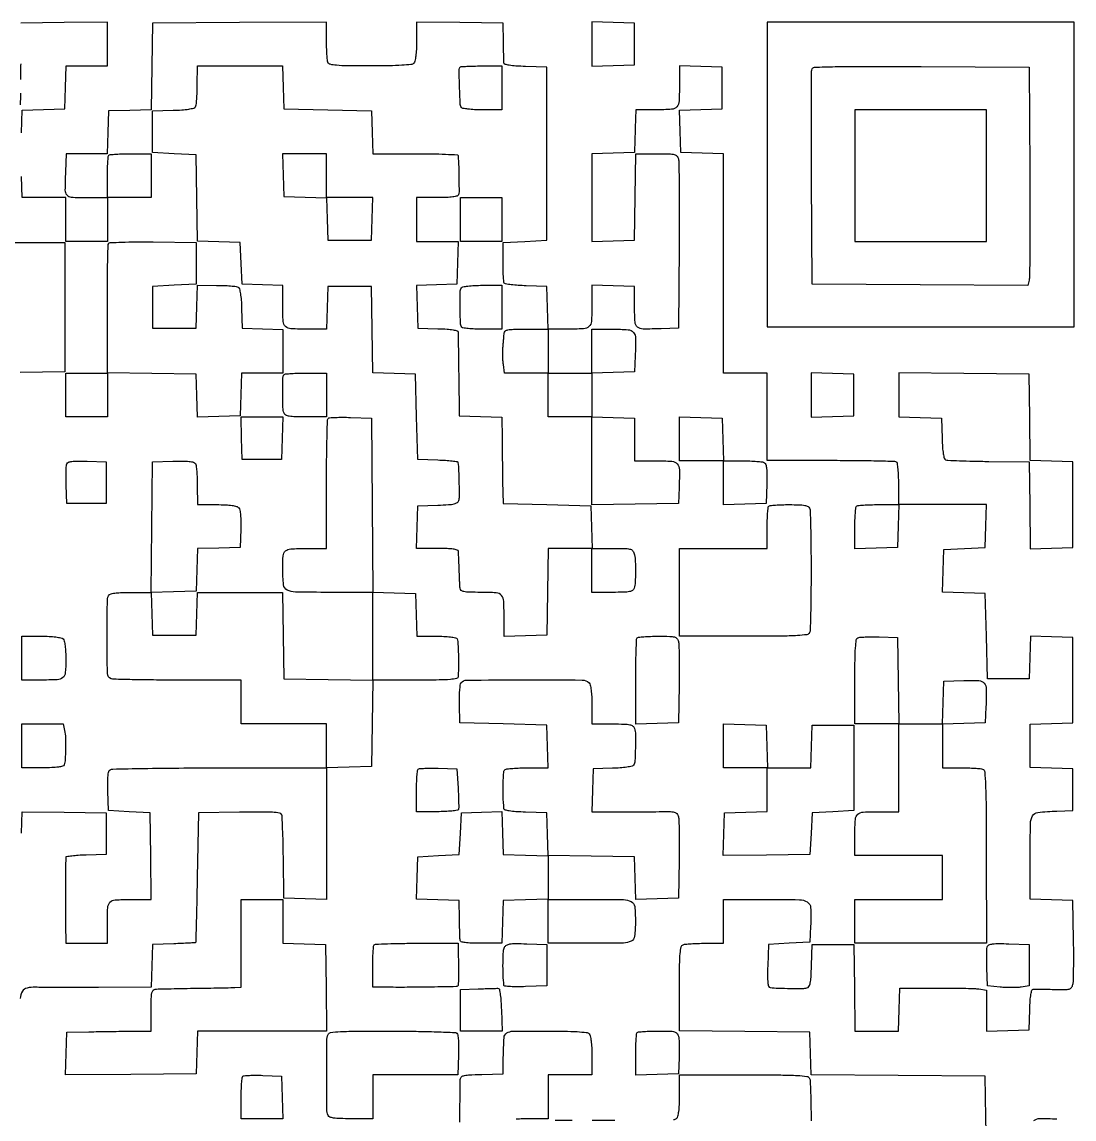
# Model space of a CAD drawing. Extents: x 156 to 936, y 100 to 969.
# Drawn here: x 480 to 936, y 493.9 to 969.1 of the extents above; entities that cross this region are included whole.
import ezdxf

# ---------------------------------------------------------------- set-up
doc = ezdxf.new("R2010")
doc.units = 0

msp = doc.modelspace()

# ---------------------------------------------------------------- linework, layer by layer
for points in [[(479.815626, 921.039334), (480.131251, 930.926685), (489.315626, 931.213343), (498.5, 931.5), (498.787526, 940.75), (499.075052, 950), (508.037526, 950), (517, 950), (517, 959.522065), (517, 969.044131), (498.25, 968.772065), (479.5, 968.5)], [(470, 873.5), (498.5, 873.5), (498.5, 845.5), (498.5, 817.5), (479.25, 817.228407)]]:
    msp.add_lwpolyline(points)
for points in [[(897.958517, 486.981462, -0.004527), (897.773792, 494.573796), (897.5, 512.5), (859.787367, 512.761989), (822.074734, 513.023977), (821.787367, 522.261989), (821.5, 531.5), (793.25, 531.765573), (765, 532.031147), (765, 550.408585, -0.002475), (765.051082, 560.729729, -0.01831), (765.279775, 565.642912, -0.03631), (765.711582, 568.393493, -0.248983), (766.581787, 569.393011, -0.06844), (767.599719, 569.631074, -0.007317), (770.0249, 569.821697, -0.008902), (772.933927, 569.955615, -0.00705), (776.081787, 570), (784, 570), (784, 579.5), (784, 589), (802.480948, 589, -0.004239), (816.936116, 588.877459, -0.13093), (820.362043, 587.902206, -0.25447), (821.827655, 585.427676, -0.019865), (821.800912, 577.479083), (821.5, 570.5), (812.5, 570), (803.5, 569.5), (803.212474, 560.25, 0.006509), (803.130228, 555.695318, 0.027773), (803.267466, 552.979743, 0.047634), (803.596664, 551.365894, 0.298762), (804.212474, 550.853763, 0.019173), (807.801996, 550.584929, 0.006291), (813.101742, 550.458598, 0.004011), (818.401101, 550.441484, 0.061413), (820.213211, 550.673722, 0.196338), (821.10855, 551.337394, 0.085316), (821.66097, 552.740999, 0.037315), (821.996082, 555.301516, 0.00609), (822.213211, 560.305711), (822.5, 569.5), (831.5, 569.5), (840.5, 569.5), (840.772065, 550.75), (841.044131, 532), (850.484539, 532), (859.924948, 532), (860.212474, 541.25), (860.5, 550.5), (876, 550.597684, -0.002956), (882.173177, 550.600093, -0.003697), (887.901562, 550.526106, -0.002991), (892.705239, 550.399783, -0.028486), (894.75, 550.216841), (898, 549.738315), (898, 540.831632), (898, 531.924948), (907.25, 532.212474), (916.5, 532.5), (916.788933, 541.25, -0.008513), (916.986328, 545.191842, -0.025198), (917.303742, 547.882036, -0.03201), (917.719422, 549.642834, -0.306528), (918.288933, 550.103467, -0.022213), (919.094852, 550.136373, -0.001481), (921.408945, 550.121163, -0.002134), (924.16835, 550.083078, -0.001595), (927.209602, 550.018417, 0.005646), (932.010131, 549.955262, 0.063929), (933.891915, 550.19329, 0.171243), (934.879098, 550.858136, 0.099633), (935.494778, 552.16495, 0.053713), (935.711545, 553.768641, 0.003003), (935.817507, 558.807829, 0.004598), (935.852496, 564.817956, 0.00335), (935.785177, 571.5), (935.5, 588.5), (926.25, 588.787526), (917, 589.075052), (917, 607.518474, -0.003699), (917.106703, 621.943062, -0.128957), (918.005816, 625.17554, -0.239858), (920.347228, 626.68354, -0.016263), (928.5, 627.245668), (935.5, 627.5), (935.5, 636.5), (935.5, 645.5), (926.25, 645.787526), (917, 646.075052), (917, 655.5), (917, 664.924948), (926.25, 665.212474), (935.5, 665.5), (935.5, 684), (935.5, 702.5), (926.288016, 702.787023), (917.076031, 703.074046), (916.788016, 693.787023), (916.5, 684.5), (907.5, 684.5), (898.5, 684.5), (898, 703), (897.5, 721.5), (888.212977, 721.788016), (878.925954, 722.076031), (879.212977, 731.288016), (879.5, 740.5), (888.5, 741), (897.5, 741.5), (897.787526, 750.75), (898.075052, 760), (879.037526, 760), (860, 760), (860, 768.940983, 0.009493), (859.934173, 772.407967, 0.014341), (859.733092, 775.420511, 0.00902), (859.452428, 777.885551, 0.225146), (859.091377, 778.443526, 0.13315), (858.320662, 778.672537, 0.000694), (850.344695, 778.853639, 0.003014), (841.233642, 778.992936, 0.001898), (830.591377, 779.051083), (803, 779.09708), (803, 798.04854), (803, 817), (793.5, 817), (784, 817), (784, 864.462474), (784, 911.924948), (774.75, 912.212474), (765.5, 912.5), (765.212977, 921.711984), (764.925954, 930.923969), (774.212977, 931.211984), (783.5, 931.5), (783.5, 940.5), (783.5, 949.5), (774.25, 949.787526), (765, 950.075052), (764.986345, 942.787526, -0.010851), (764.799343, 934.856564, -0.167367), (763.80872, 932.354131, -0.201413), (761.554728, 931.22419, -0.016798), (754.883369, 931), (746, 931), (745.893714, 927.25, 0.000231), (745.842906, 925.427701, 0.000098), (745.776434, 922.985937, 0.000097), (745.706513, 920.380176, 0.000127), (745.643714, 918), (745.5, 912.5), (736.25, 912.212474), (727, 911.924948), (727, 892.924948), (727, 873.924948), (736.25, 874.212474), (745.5, 874.5), (745.772065, 893.25), (746.044131, 912), (755.003013, 912, -0.004734), (760.5546, 911.947437, -0.053416), (762.735478, 911.671923, -0.154378), (763.853466, 911.00369, -0.122318), (764.509817, 909.75, -0.057176), (764.724477, 908.036746, -0.000823), (764.814868, 897.732813, -0.002259), (764.846086, 885.767907, -0.001487), (764.778869, 872), (764.5, 836.5), (757.011777, 836.201382, -0.010535), (749.216333, 836.054898, -0.173674), (746.805803, 836.924437, -0.207209), (745.710433, 839.069935, -0.015854), (745.5, 845.704696), (745.5, 854.5), (736.25, 854.787526), (727, 855.075052), (727, 846.144515, -0.014613), (726.801631, 839.358647, -0.194755), (725.751728, 837.146579, -0.176009), (723.410229, 836.171721, -0.011516), (715.955738, 836), (708.075052, 836), (707.787526, 845.25), (707.5, 854.5), (698.532999, 854.792098, -0.0088), (695.058076, 854.966555, -0.013312), (692.043486, 855.251934, -0.007994), (689.567133, 855.59332, -0.219582), (689.032999, 855.947316, -0.119279), (688.821027, 856.596142, -0.005128), (688.656568, 859.008175, -0.008515), (688.53873, 861.895408, -0.00594), (688.5, 865.155219), (688.5, 873.5), (698, 874), (707.5, 874.5), (707.5, 912), (707.5, 949.5), (698.25, 949.787526, -0.007845), (694.045361, 949.984291, -0.024212), (691.218421, 950.298998, -0.030745), (689.378287, 950.711946, -0.313887), (688.912575, 951.287526, -0.01055), (688.871231, 952.099376, -0.000663), (688.803074, 954.493836, -0.000977), (688.731219, 957.347367, -0.000726), (688.662575, 960.5), (688.5, 968.5), (669.75, 968.772065), (651, 969.044131), (651, 960.722065, -0.011041), (650.921837, 957.182675, -0.020303), (650.677903, 954.311666, -0.021068), (650.310837, 952.140642, -0.144947), (649.8, 951.2, -0.170757), (648.590883, 950.620179, -0.011367), (644.697868, 950.283912, -0.011967), (639.133877, 950.06403, -0.003891), (630.906989, 950, -0.002598), (620.994183, 950.051501, -0.01896), (616.248473, 950.280927, -0.037978), (613.592366, 950.715407, -0.246394), (612.606989, 951.581787, -0.068473), (612.368917, 952.60006, -0.007304), (612.178303, 955.028432, -0.008893), (612.044385, 957.941345, -0.007039), (612, 961.093813), (612, 969.02405), (574.25, 968.762025), (536.5, 968.5), (536.228072, 949.787236), (535.956143, 931.074471), (526.728072, 930.787236), (517.5, 930.5), (517.212474, 921.25), (516.924948, 912), (508.038621, 912), (499.152294, 912), (498.826147, 904.11011, 0.008295), (498.632417, 896.276301, 0.177396), (499.399442, 894.128484, 0.209951), (501.331068, 893.164799, 0.01222), (508.073324, 893), (517, 893), (517, 883.5), (517, 874), (508, 874), (499, 874), (499, 883.5), (499, 893), (489.537526, 893), (480.075052, 893), (479.787526, 902.075991, -0.00535)], [(479.428997, 951, -0.000926), (479.38882, 944.200507, -0.001386)], [(479.326271, 938.262414, -0.000562), (479.2528, 933.170975, -0.030656)], [(479.787172, 617.723267), (480.074344, 626.946534), (498.287172, 626.723267), (516.5, 626.5), (516.5, 617.5), (516.5, 608.5), (507.75, 608.211067, 0.007604), (504.393893, 608.04912, 0.012536), (501.565137, 607.798132, 0.006157), (499.244221, 607.504425, 0.367249), (498.982381, 607.211067, 0.004291), (498.896561, 601.910668, 0.001031), (498.8478, 593.117803, 0.001081), (498.836039, 584.22785, 0.003382), (498.881481, 578.25), (499, 570), (508, 570), (517, 570), (517, 577.918213, -0.011425), (517.171009, 585.401386, -0.175472), (518.144197, 587.748181, -0.195302), (520.354016, 588.800795, -0.014698), (527.129054, 589), (536.044131, 589), (535.772065, 607.75), (535.5, 626.5), (526.5, 627), (517.5, 627.5), (517.206902, 635.914347, -0.008519), (517.135766, 639.914541, -0.027159), (517.278749, 642.5815, -0.039341), (517.610638, 644.340297, -0.187221), (518.206902, 645.149034, -0.137264), (519.317324, 645.483433, -0.000528), (532.70609, 645.732898, -0.002652), (547.926786, 645.919666, -0.001659), (565.75, 645.984687), (612, 646), (612, 655.5), (612, 665), (593.5, 665), (575, 665), (575, 674.5), (575, 684), (547.581787, 684, -0.002017), (536.961834, 684.042835, -0.003095), (527.764323, 684.173967, -0.001057), (519.827862, 684.353037, -0.085642), (518.620249, 684.59223, -0.305112), (517.045419, 686.835377, -0.004957), (516.885147, 703, -0.004957), (517.045419, 719.164623, -0.305112), (518.620249, 721.40777, -0.068932), (519.618389, 721.640174, -0.007125), (522.031623, 721.826033, -0.008758), (524.927101, 721.956704, -0.006896), (528.066214, 722), (535.968853, 722), (536.234427, 750.25), (536.5, 778.5), (545.41543, 778.791346, -0.007874), (549.674656, 778.863419, -0.025891), (552.481964, 778.721257, -0.03736), (554.324421, 778.391596, -0.190691), (555.150117, 777.791346, -0.110447), (555.473134, 776.89348, -0.009524), (555.733216, 774.455895, -0.01219), (555.919039, 771.503986, -0.009158), (555.984687, 768.25), (556, 760), (564.377555, 760, -0.009406), (568.342652, 759.9254, -0.027148), (571.078343, 759.673265, -0.03848), (572.939147, 759.251072, -0.145524), (573.921326, 758.594796, -0.126804), (574.405224, 757.568167, -0.023545), (574.701133, 755.485252, -0.021342), (574.842502, 752.735348, -0.01153), (574.793771, 749.344796), (574.5, 741.5), (565.287036, 741.212964), (556.074071, 740.925929), (555.787036, 731.712964), (555.5, 722.5), (545.712959, 722.213341), (535.925919, 721.926682), (536.212959, 712.713341), (536.5, 703.5), (546, 703.5), (555.5, 703.5), (555.787526, 712.75), (556.075052, 722), (574.515461, 722), (592.955869, 722), (593.227935, 703.25), (593.5, 684.5), (612.75, 684.228407), (632, 683.956814), (632, 702.978407), (632, 722), (613.116631, 722, -0.003705), (598.480045, 722.108468, -0.113853), (594.961612, 722.975276, -0.254948), (593.381013, 725.269577, -0.025401), (593.013655, 732.168213, -0.018669), (593.213097, 737.876507, -0.197432), (594.231199, 739.920568, -0.168454), (596.474789, 740.829884, -0.012823), (603.106989, 741), (612, 741), (612, 768.833333, -0.002358), (612.05057, 779.554062, -0.003787), (612.206073, 788.696698, -0.000813), (612.415993, 796.705109, -0.191689), (612.701526, 797.368192, -0.181254), (613.294584, 797.637876, -0.006365), (615.854968, 797.779968, -0.011094), (618.933373, 797.843152, -0.007452), (622.451526, 797.784859), (631.5, 797.5), (631.761989, 759.787367), (632.023977, 722.074734), (641.261989, 721.787367), (650.5, 721.5), (650.787526, 712.25), (651.075052, 703), (659.478509, 703, -0.010806), (662.885597, 702.926357, -0.018692), (665.709336, 702.698262, -0.015656), (667.895307, 702.369466, -0.212259), (668.546246, 701.925172, -0.125855), (668.920909, 700.727496, -0.005492), (669.105528, 696.313706, -0.009272), (669.169115, 691.134601, -0.007202), (669.052632, 685.5, -0.341875), (668.367927, 684.676969, -0.034333), (665.671081, 684.271007, -0.017778), (660.777214, 684.049562, -0.002416), (650.522065, 684), (632.044131, 684), (631.772065, 665.25), (631.5, 646.5), (621.75, 646.213788), (612, 645.927576), (612, 617.426262), (612, 588.924948), (602.75, 589.212474), (593.5, 589.5), (593.286019, 606.934944, 0.002657), (593.166802, 613.713017, 0.003958), (592.984047, 619.641477, 0.001752), (592.770517, 624.693945, 0.080339), (592.558514, 625.70811, 0.272139), (591.681525, 626.407174, 0.020852), (588.554957, 626.720484, 0.015407), (583.46969, 626.859686, 0.002981), (574.272495, 626.773166), (556.5, 626.5), (555.960192, 598.5, -0.000689), (555.738098, 587.748894, -0.001136), (555.517208, 578.662586, -0.000076), (555.298852, 570.495233, -0.190536), (555.210192, 570.287526, -0.185943), (555.010014, 570.197384, -0.000655), (552.344556, 570.053005, -0.003351), (549.31128, 569.913066, -0.002082), (545.75, 569.787526), (536.5, 569.5), (536.212474, 560.25), (535.924948, 551), (513.212474, 550.870953, -0.000977), (504.173545, 550.837255, -0.001228), (495.800321, 550.842964, -0.000979), (488.774911, 550.878761, -0.00974), (485.831172, 550.956884, 0.067927), (482.175944, 550.628375, 0.203717), (480.188051, 549.187442, 0.118639), (479.226539, 546.138373, 0.017327)], [(669.803787, 492.5, -0.000293), (669.836741, 498.790057, -0.000401), (669.874253, 504.449914, -0.000257), (669.912053, 509.207607, -0.004763), (669.93912, 510.712474, -0.144631), (670.342278, 511.950651, -0.178467), (671.32693, 512.646982, -0.053597), (673.4795, 512.983823, -0.004265), (679.25, 513.212474), (688.5, 513.5), (688.6194, 520.5, -0.010327), (688.943883, 529.100956, -0.241653), (690.145703, 531.140071, -0.139069), (692.785377, 531.921001, -0.002818), (706.8, 532, -0.003861), (715.080768, 531.936048, -0.011908), (720.675375, 531.716292, -0.011288), (724.588868, 531.380286, -0.17093), (725.8, 530.8, -0.144849), (726.310542, 529.860329, -0.021091), (726.677711, 527.693122, -0.020332), (726.92177, 524.828493, -0.011084), (727, 521.3), (727, 513), (717.5, 513), (708, 513), (708, 503.5), (708, 494), (700.25, 493.986345, 0.006808), (697.123086, 493.938254, 0.007792), (694.136459, 493.805026, 0.007126)], [(762.410505, 493.666604, 0.162268), (763.705075, 494.170198, 0.159492), (764.295412, 495.108143, 0.02902), (764.683269, 497.153422, 0.023236), (764.926243, 500.076824, 0.009115), (765, 504.122445), (765, 513), (792.893011, 513, -0.001482), (808.897163, 512.952559, -0.01238), (816.135087, 512.730382, -0.020733), (820.2442, 512.33094, -0.273), (821.393011, 511.418213, -0.080983), (821.635568, 510.250423, -0.002541), (821.821697, 505.367318, -0.004891), (821.955938, 499.590857, -0.003363), (822, 493.040657, -0.003301)], [(711.071251, 493.343873, -0.000932), (718.463366, 493.402321, -0.002393)], [(727.073309, 493.41314, -0.001587), (736.955075, 493.346906, 0.002746)], [(928.520917, 493.800912, 0.011811), (920.98911, 493.947558, 0.162596), (918.437447, 493.083447, 0.211695)]]:
    msp.add_lwpolyline(points, format="xyb")
for points in [[(727, 959.5), (727, 949.924948), (736.25, 950.212474), (745.5, 950.5), (745.5, 959.5), (745.5, 968.5), (736.25, 968.787526), (727, 969.075052)], [(803, 903), (803, 837), (869.5, 837), (936, 837), (936, 903), (936, 969), (869.5, 969), (803, 969)], [(841, 902.5), (841, 874), (869.5, 874), (898, 874), (898, 902.5), (898, 931), (869.5, 931), (841, 931)], [(593.212474, 902.75), (593.5, 893.5), (602.712964, 893.212964), (611.925929, 892.925929), (612.212964, 883.712964), (612.5, 874.5), (622, 874.5), (631.5, 874.5), (631.787526, 883.75), (632.075052, 893), (622.037526, 893), (612, 893), (612, 902.5), (612, 912), (602.462474, 912), (592.924948, 912)], [(688, 883.5), (688, 874), (679, 874), (670, 874), (670, 883.5), (670, 893), (679, 893), (688, 893)], [(822, 807.5), (822, 797.924948), (831.25, 798.212474), (840.5, 798.5), (840.5, 807.5), (840.5, 816.5), (831.25, 816.787526), (822, 817.075052)], [(592.787526, 788.75), (592.5, 779.5), (584, 779.5), (575.5, 779.5), (575.212474, 788.75), (574.924948, 798), (584, 798), (593.075052, 798)], [(802.787526, 655.25), (803.075052, 646), (812.5, 646), (821.924948, 646), (822.212474, 655.25), (822.5, 664.5), (831.5, 664.5), (840.5, 664.5), (840.5, 646), (840.5, 627.5), (831.5, 627), (822.5, 626.5), (822, 617.5), (821.5, 608.5), (802.71218, 608.227796), (783.924361, 607.955591), (784.21218, 617.227796), (784.5, 626.5), (793.75, 626.787526), (803, 627.075052), (803, 636.537526), (803, 646), (793.5, 646), (784, 646), (784, 655.537526), (784, 665.075052), (793.25, 664.787526), (802.5, 664.5)]]:
    msp.add_lwpolyline(points, close=True)
for points in [[(593.212474, 940.75), (593.5, 931.5), (612.5, 931), (631.5, 930.5), (631.787526, 921.25), (632.075052, 912), (650.537526, 912, -0.003807), (657.619984, 911.946078, -0.006319), (663.590069, 911.779688, -0.001602), (668.736807, 911.554607, -0.382995), (669.045688, 911.25, -0.00721), (669.280959, 906.185604, -0.005653), (669.394771, 900.687496, -0.0027), (669.415353, 895.530594, -0.080739), (669.205354, 894.25, -0.249901), (668.587254, 893.665626, -0.033551), (666.773163, 893.296928, -0.025233), (664.00759, 893.066917, -0.008131), (659.893011, 893), (651, 893), (651, 883.5), (651, 874), (660.037526, 874), (669.075052, 874), (668.787526, 864.75), (668.5, 855.5), (659.712997, 855.210527), (650.925993, 854.921055), (651.212997, 845.710527), (651.5, 836.5), (660.25, 836.211067, -0.008343), (664.21647, 836.01379, -0.025701), (666.883397, 835.698241, -0.033969), (668.600805, 835.283285, -0.320049), (669.032491, 834.711067, -0.003312), (669.050753, 833.807048, -0.000053), (669.119331, 828.715126, -0.00014), (669.196783, 822.794136, -0.000093), (669.282491, 816), (669.5, 798.5), (678.75, 798.212474), (688, 797.924948), (688.079024, 788.712474, 0.00076), (688.121572, 784.498942, 0.000435), (688.185059, 779.415539, 0.000435), (688.257785, 774.304836, 0.000724), (688.329024, 770), (688.5, 760.5), (707.5, 760), (726.5, 759.5), (726.787526, 750.25), (727.075052, 741), (735.958071, 741, -0.004148), (741.841231, 740.951195, -0.06651), (743.804129, 740.655707, -0.191736), (744.804985, 739.877153, -0.079127), (745.441504, 738.25, -0.042437), (745.82664, 735.307218, -0.013129), (745.911833, 730.836798, -0.012661), (745.767768, 726.408691, -0.051425), (745.337067, 723.75, -0.18505), (744.672946, 722.83784, -0.098198), (743.355903, 722.312183, -0.040159), (740.917364, 722.058391, -0.005857), (735.932612, 722), (727, 722), (727, 731.5), (727, 741), (717.522065, 741), (708.044131, 741), (707.772065, 722.25), (707.5, 703.5), (698.25, 703.212474), (689, 702.924948), (688.986345, 710.212474, 0.010851), (688.799343, 718.143436, 0.167367), (687.80872, 720.645869, 0.201413), (685.554728, 721.77581, 0.016798), (678.883369, 722, -0.005398), (673.839988, 722.054452, -0.042516), (671.514785, 722.3032, -0.118994), (670.351108, 722.834675, -0.209343), (669.859623, 723.75, -0.007946), (669.792777, 724.790568, -0.001174), (669.696078, 726.895312, -0.001324), (669.594232, 729.383081, -0.001138), (669.5, 732, 0.001389), (669.40578, 734.580581, 0.001774), (669.303922, 736.957813, 0.001373), (669.205986, 738.95019, 0.014994), (669.140377, 739.75, 0.300541), (668.644437, 740.343918, 0.038967), (666.946814, 740.711539, 0.026419), (664.225419, 740.936667, 0.007428), (659.962474, 741), (650.924948, 741), (651.212474, 750.25), (651.5, 759.5), (660.194713, 759.788127, 0.006721), (664.877127, 760.006335, 0.038701), (667.333025, 760.34585, 0.085514), (668.699767, 760.900244, 0.188171), (669.364759, 761.788127, 0.068577), (669.594566, 763.494035, 0.003428), (669.538664, 769.147071, 0.005828), (669.380812, 774.703965, 0.021378), (669.089748, 778.211067, 0.339328), (668.799642, 778.504425, 0.006014), (666.456051, 778.798132, 0.012335), (663.61105, 779.049077, 0.007575), (660.25, 779.211067), (651.5, 779.5), (651, 798), (650.5, 816.5), (641.271928, 816.787236), (632.043857, 817.074471), (631.771928, 835.787236), (631.5, 854.5), (622, 854.5), (612.5, 854.5), (612.212474, 845.25), (611.924948, 836), (604.044262, 836, -0.011464), (596.594527, 836.17083, -0.175092), (594.251486, 837.140867, -0.19548), (593.199869, 839.34305, -0.014857), (593, 846.068056), (593, 854.922134), (584.25, 855.211067), (575.5, 855.5), (575, 864.5), (574.5, 873.5), (565.271928, 873.787236), (556.043857, 874.074471), (555.771928, 892.787236), (555.5, 911.5), (546, 912), (536.5, 912.5), (536.5, 921.5), (536.5, 930.5), (545.467001, 930.792098, 0.009786), (549.292364, 930.991711, 0.020298), (552.262875, 931.326695, 0.020215), (554.447011, 931.75425, 0.195149), (555.201688, 932.292098, 0.112618), (555.504907, 933.144238, 0.008743), (555.748365, 935.568616, 0.011595), (555.922842, 938.501991, 0.008591), (555.984687, 941.75), (556, 950), (574.462474, 950), (592.924948, 950)], [(688, 940.5), (688, 931), (679.559017, 931, -0.010698), (676.122589, 931.073537, -0.018806), (673.290225, 931.301749, -0.015949), (671.10663, 931.63155, -0.211946), (670.45064, 932.079866, -0.127321), (669.930206, 933.760525, -0.003972), (669.646434, 941.019218, -0.002835), (669.457008, 948.457773, -0.20406), (669.905901, 949.572568, -0.184129), (670.290171, 949.744734, -0.002729), (672.802567, 949.874442, -0.007009), (675.750139, 949.969104, -0.004522), (679.166667, 950), (688, 950)], [(916.777529, 904.5, -0.001169), (916.844214, 887.089041, -0.00181), (916.812248, 872.054912, -0.000538), (916.723164, 858.995066, -0.057675), (916.505999, 857.240125), (915.956939, 854.980251), (869.22847, 855.240125), (822.5, 855.5), (822.239372, 901.5, -0.000997), (822.174287, 919.225103, -0.001596), (822.197198, 934.357597, -0.000282), (822.267665, 947.72814, -0.090314), (822.461789, 948.759906, -0.301449), (823.45055, 949.464468, -0.003096), (832.402033, 949.70934, -0.005599), (845.68089, 949.841585, -0.001079), (869.722417, 949.759906), (916.5, 949.5)], [(536, 902.5), (536, 893), (526.5, 893), (517, 893), (517, 901.833333, -0.007039), (517.048334, 905.266524, -0.010477), (517.195833, 908.267708, -0.005871), (517.400808, 910.76784, -0.174709), (517.666667, 911.333333, -0.174709), (518.23216, 911.599192, -0.005871), (520.732292, 911.804167, -0.010477), (523.733476, 911.951666, -0.007039), (527.166667, 912), (536, 912)], [(555.5, 864.5), (555.5, 855.5), (546, 855), (536.5, 854.5), (536.5, 845.5), (536.5, 836.5), (546, 836.5), (555.5, 836.5), (555.787526, 845.75), (556.075052, 855), (564.287526, 854.984687, -0.008617), (567.521021, 854.922925, -0.011623), (570.441858, 854.748704, -0.008778), (572.855751, 854.505585, -0.112531), (573.706033, 854.202843, -0.192561), (574.236162, 853.466763, -0.02067), (574.666992, 851.36687, -0.020911), (575.005667, 848.539342, -0.010674), (575.206033, 844.968156), (575.5, 836.5), (584.25, 836.211067), (593, 835.922134), (593, 826.461067), (593, 817), (584.037526, 817), (575.075052, 817), (574.787526, 807.75), (574.5, 798.5), (565.288016, 798.212977), (556.076031, 797.925954), (555.788016, 807.212977), (555.5, 816.5), (536.25, 816.771593), (517, 817.043186), (517, 807.521593), (517, 798), (508, 798), (499, 798), (499, 807.5), (499, 817), (508, 817), (517, 817), (517.090169, 825.75, 0.002032), (517.118879, 830.349746, 0.000585), (517.126053, 837.46343, 0.000589), (517.115314, 845.484194, 0.000627), (517.085706, 853.338271, -0.002884), (517.091138, 860.626082, -0.004469), (517.188352, 866.917023, -0.001492), (517.336855, 872.340918, -0.131556), (517.568027, 873.110069, -0.247504), (518.227245, 873.498059, -0.003089), (523.267732, 873.70247, -0.007891), (529.361732, 873.815666, -0.004336), (536.822489, 873.771799), (555.5, 873.5)], [(688, 845.5), (688, 836), (679.559017, 836, -0.00958), (676.285574, 836.062726, -0.01446), (673.440396, 836.254318, -0.009158), (671.113686, 836.521827, -0.224784), (670.582964, 836.865762, -0.131567), (670.045912, 838.65277, -0.005438), (669.914836, 845.395362, -0.005317), (669.928839, 852.15131, -0.136047), (670.437132, 853.898278, -0.20975), (671.109918, 854.362235, -0.017506), (673.25081, 854.697203, -0.019529), (676.071586, 854.926594, -0.010523), (679.559017, 855), (688, 855)], [(708, 826.5), (708, 817), (717.5, 817), (727, 817), (727, 826.5), (727, 836), (735.980948, 836, -0.01682), (742.732324, 835.772817, -0.202101), (745.009281, 834.627338, -0.176722), (745.941866, 832.11956, -0.012322), (745.800912, 824.479083), (745.5, 817.5), (736.25, 817.212474), (727, 816.924948), (727, 807.5), (727, 798.075052), (736.25, 797.787526), (745.5, 797.5), (745.5, 788.24855), (745.5, 778.997101), (754.730948, 778.99855, -0.015905), (761.683644, 778.778425, -0.199844), (763.9922, 777.640551, -0.179811), (764.940262, 775.141078, -0.012453), (764.800912, 767.479083), (764.5, 760.5), (745.75, 760.227935), (727, 759.955869), (727, 778.977935), (727, 798), (717.5, 798), (708, 798), (708, 807.5), (708, 817), (698.587898, 817), (689.175796, 817), (688.635638, 820.75, -0.019809), (688.456592, 822.474646, -0.01122), (688.369664, 824.573437, -0.011188), (688.376925, 826.696175, -0.018051), (688.488716, 828.5, 0.002477), (688.643587, 830.159765, 0.002398), (688.783777, 831.839063, 0.002368), (688.893061, 833.318045, 0.008827), (688.940976, 834.25, -0.223537), (689.412884, 835.170886, -0.119648), (690.605537, 835.702394, -0.040493), (693.047239, 835.947693, -0.004796), (698.5, 836), (708, 836)], [(612, 807.5), (612, 798), (603.106989, 798, -0.00673), (598.428287, 798.062976, -0.034532), (595.845898, 798.311531, -0.06988), (594.346128, 798.782907, -0.192406), (593.606989, 799.581787, -0.084511), (593.096621, 802.128446, -0.008182), (593.015701, 808.449139, -0.004931), (593.103892, 815.018197, -0.192867), (593.666667, 816.333333, -0.174709), (594.23216, 816.599192, -0.005871), (596.732292, 816.804167, -0.010477), (599.733476, 816.951666, -0.007039), (603.166667, 817), (612, 817)], [(860, 807.553099), (860, 798.075052), (869.25, 797.787526), (878.5, 797.5), (878.789612, 788.703415, 0.009092), (878.989793, 784.788974, 0.023653), (879.317872, 781.987394, 0.027582), (879.746466, 780.061932, 0.236839), (880.323085, 779.429515, 0.080844), (881.273815, 779.231768, 0.001539), (886.332354, 779.025995, 0.003696), (892.249913, 778.847322, 0.002462), (899.033473, 778.7261), (916.5, 778.5), (916.772202, 759.712768), (917.044404, 740.925536), (926.272202, 741.212768), (935.5, 741.5), (935.5, 760), (935.5, 778.5), (926.271928, 778.787236), (917.043857, 779.074471), (916.771928, 797.787236), (916.5, 816.5), (888.25, 816.765573), (860, 817.031147)], [(783.787526, 788.25), (784.075052, 779), (792.287526, 778.984687, -0.009211), (795.527258, 778.918956, -0.012245), (798.467433, 778.732898, -0.009596), (800.895183, 778.472431, -0.110258), (801.793098, 778.149034, -0.187221), (802.389362, 777.340297, -0.039341), (802.721251, 775.5815, -0.027159), (802.864234, 772.914541, -0.008519), (802.793098, 768.914347), (802.5, 760.5), (793.25, 760.212474), (784, 759.924948), (784, 769.462474), (784, 779), (774.5, 779), (765, 779), (765, 788.537526), (765, 798.075052), (774.25, 797.787526), (783.5, 797.5)], [(516.5, 769.5), (516.5, 760.5), (508, 760.5), (499.5, 760.5), (499.205027, 768.411609, -0.006764), (499.130696, 771.54232, -0.008854), (499.152156, 774.404291, -0.006835), (499.244869, 776.787944, -0.078627), (499.439259, 777.702307, -0.217488), (500.110843, 778.361493, -0.056222), (501.623075, 778.724279, -0.031878), (504.110077, 778.872157, -0.007703), (508.234232, 778.790697), (516.5, 778.5)], [(821.393011, 758.418213, -0.084899), (821.637697, 757.192355, -0.001269), (821.821697, 749.8585, -0.003401), (821.95607, 741.324475, -0.002236), (822, 731.5, -0.002236), (821.95607, 721.675525, -0.003401), (821.821697, 713.1415, -0.001269), (821.637697, 705.807645, -0.084899), (821.393011, 704.581787, -0.273), (820.2442, 703.66906, -0.020733), (816.135087, 703.269618, -0.01238), (808.897163, 703.047441, -0.001482), (792.893011, 703), (765, 703), (765, 722), (765, 741), (784, 741), (803, 741), (803, 749.833333, -0.007039), (803.048334, 753.266524, -0.010477), (803.195833, 756.267708, -0.005871), (803.400808, 758.76784, -0.174709), (803.666667, 759.333333, -0.17274), (804.225589, 759.598717, -0.006592), (806.553989, 759.804167, -0.011152), (809.359193, 759.951638, -0.007555), (812.559678, 760, -0.007572), (816.844582, 759.935105, -0.036743), (819.261382, 759.683483, -0.072956), (820.678861, 759.209264, -0.186076)], [(859.787526, 750.75), (859.5, 741.5), (850.25, 741.212474), (841, 740.924948), (841, 749.795808, -0.007009), (841.048332, 753.243385, -0.010438), (841.195833, 756.256685, -0.00583), (841.400781, 758.767459, -0.174822), (841.666667, 759.333333, -0.174822), (842.232541, 759.599219, -0.00583), (844.743315, 759.804167, -0.010438), (847.756615, 759.951668, -0.007009), (851.204192, 760), (860.075052, 760)], [(497.8, 701.8, -0.142062), (498.301898, 700.888147, -0.021703), (498.672007, 698.825282, -0.021121), (498.91981, 696.136184, -0.012415), (499, 692.906989, -0.019554), (498.772902, 687.102218, -0.206765), (497.690254, 685.052708, -0.159949), (495.310519, 684.157481, -0.01065), (487.918213, 684), (480, 684), (480, 693.5), (480, 703), (488.3, 703, -0.011084), (491.828493, 702.92177, -0.020332), (494.693122, 702.677711, -0.021091), (496.860329, 702.310542, -0.144849)], [(764.516463, 700.75, -0.053901), (764.724981, 699.202744, -0.002978), (764.824256, 694.314063, -0.004581), (764.854498, 688.484344, -0.003332), (764.785515, 682), (764.5, 665.5), (755.25, 665.212474), (746, 664.924948), (746, 683.295808, -0.003394), (746.048121, 690.38585, -0.005358), (746.195833, 696.46606, -0.001615), (746.396733, 701.718052, -0.188158), (746.666667, 702.333333, -0.173043), (747.226591, 702.598788, -0.00648), (749.57982, 702.804167, -0.011049), (752.413417, 702.951642, -0.007476), (755.647615, 703, -0.005365), (760.749885, 702.945247, -0.056809), (762.808872, 702.66567, -0.156008), (763.878622, 701.998004, -0.115926)], [(859.772065, 683.75), (860.044131, 665), (869.484539, 665), (878.924948, 665), (879.212474, 674.25), (879.5, 683.5), (888.221282, 683.788514, -0.017872), (894.784833, 683.770984, -0.210428), (897.027485, 682.678754, -0.176334), (897.949111, 680.182645, -0.011928), (897.800912, 672.479083), (897.5, 665.5), (888.25, 665.212474), (879, 664.924948), (879, 655.462474), (879, 646), (886.918213, 646, -0.006794), (890.061813, 645.957285, -0.008661), (892.95779, 645.82834, -0.006997), (895.371081, 645.645032, -0.069261), (896.359285, 645.415624, -0.28722), (897.258788, 644.22004, -0.011024), (897.627304, 638.431548, -0.008899), (897.859345, 628.656654, -0.001109), (897.938359, 607.415624), (897.994574, 570), (869.497287, 570), (841, 570), (841, 579.5), (841, 589), (860, 589), (879, 589), (879, 598.5), (879, 608), (860, 608), (841, 608), (841, 616.893011, -0.014768), (841.199638, 623.650479, -0.195511), (842.252746, 625.85745, -0.175208), (844.599988, 626.829247, -0.01141), (852.081787, 627), (860, 627), (860, 646), (860, 665), (850.5, 665), (841, 665), (841, 683.416667, -0.003233), (841.058347, 692.439956, -0.013243), (841.274075, 697.910083, -0.013518), (841.60953, 701.509221, -0.269826), (842.25, 702.356866, -0.08407), (843.100026, 702.554893, -0.00628), (845.482813, 702.670739, -0.008556), (848.344709, 702.724863, -0.006392), (851.5, 702.690199), (859.5, 702.5)], [(725.8, 682.8, -0.144849), (726.310542, 681.860329, -0.021091), (726.677711, 679.693122, -0.020332), (726.92177, 676.828493, -0.011084), (727, 673.3), (727, 665), (735.932612, 665, -0.005604), (741.080192, 664.942304, -0.043654), (743.463741, 664.679851, -0.111126), (744.748036, 664.108994, -0.157242), (745.469081, 663.097416, -0.073153), (745.904951, 660.418402, -0.009971), (745.878186, 654.72854, -0.007564), (745.648077, 648.946111, -0.125318), (745.075264, 647.121779, -0.209417), (744.465269, 646.700549, -0.011677), (742.136483, 646.305273, -0.016389), (739.259168, 645.981645, -0.011133), (735.968156, 645.793967), (727.5, 645.5), (727.212474, 636.25), (726.924948, 627), (736.212474, 626.906082, 0.002271), (740.435153, 626.88256, 0.001341), (745.477469, 626.890894, 0.001341), (750.512492, 626.926224, 0.0023), (754.710824, 626.986262, -0.004235), (760.560094, 627.047272, -0.054762), (762.725971, 626.813641, -0.165652), (763.829563, 626.144304, -0.114365), (764.49634, 624.83018, -0.053531), (764.712388, 623.237697, -0.003132), (764.818345, 618.337615, -0.004713), (764.853015, 612.490075, -0.003451), (764.785515, 606), (764.5, 589.5), (755.288016, 589.212977), (746.076031, 588.925954), (745.788016, 598.212977), (745.5, 607.5), (726.75, 607.772065), (708, 608.044131), (708, 598.522065), (708, 589), (726.432612, 589, -0.003525), (740.656565, 588.899722, -0.11054), (744.049947, 588.08983, -0.258933), (745.561092, 585.92582, -0.026897), (745.876674, 579.5, -0.025911), (745.511156, 573.039633, -0.257473), (744.005753, 570.896367, -0.110633), (740.656447, 570.097649, -0.003433), (726.432612, 570), (708, 570), (708, 579.536212), (708, 589.072424), (698.25, 588.786212), (688.5, 588.5), (688.212474, 579.25), (687.924948, 570), (678.962474, 570, -0.007472), (674.732938, 570.063211, -0.026725), (672.038817, 570.288222, -0.039868), (670.365052, 570.656288, -0.303518), (669.879729, 571.25, -0.015436), (669.825481, 572.082738, -0.001022), (669.748319, 574.482813, -0.001477), (669.670629, 577.344677, -0.001104), (669.60127, 580.5), (669.443083, 588.5), (660.184519, 588.788016), (650.925954, 589.076031), (651.212977, 598.288016), (651.5, 607.5), (660.5, 608), (669.5, 608.5), (670, 617.5), (670.5, 626.5), (679.211966, 626.788378), (687.923933, 627.076756), (688.211966, 617.788378), (688.5, 608.5), (698.288011, 608.21333), (708.076022, 607.926659), (707.788011, 617.21333), (707.5, 626.5), (698.25, 626.787526, -0.007896), (694.05379, 626.98433, -0.02406), (691.218882, 627.299638, -0.030173), (689.364154, 627.712844, -0.309184), (688.888357, 628.287526, -0.015565), (688.55813, 633.721835, -0.015009), (688.560607, 639.232665, -0.008089), (688.790869, 644.165831, -0.233379), (689.404802, 645.234687, -0.121908), (690.206968, 645.525918, -0.007473), (692.759621, 645.758058, -0.010761), (695.841561, 645.925335, -0.00774), (699.287526, 645.984687), (708.075052, 646), (707.787526, 655.25), (707.5, 664.5), (688.615548, 665), (669.731096, 665.5), (669.581508, 673.5, -0.010753), (669.590372, 676.655204, -0.014333), (669.742142, 679.517187, -0.011548), (669.989534, 681.870504, -0.125552), (670.338405, 682.75, -0.238492), (672.75876, 683.995113, -0.001497), (697.888981, 684.093032, -0.001702), (722.853765, 684.030575, -0.197378)], [(498.475144, 662.113171, -0.045914), (498.848696, 659.126816, -0.012256), (498.887861, 654.330259, -0.010814), (498.707391, 649.579824, -0.070925), (498.232172, 647.25, -0.245417), (497.601646, 646.666538, -0.033081), (495.774439, 646.297682, -0.025086), (493.000774, 646.067235, -0.008183), (488.893011, 646), (480, 646), (480, 655.5), (480, 665), (488.920545, 665), (497.841089, 665)], [(669, 637.230501, -0.004393), (669.167309, 633.991143, -0.0062), (669.255208, 631.102145, -0.003761), (669.280667, 628.67644, -0.082858), (669.166667, 627.980501, -0.28094), (668.697588, 627.58913, -0.010492), (666.322359, 627.286836, -0.016204), (663.372148, 627.070493, -0.010199), (659.916667, 627), (651, 627), (651, 635.833333, -0.007429), (651.05105, 639.269125, -0.010988), (651.206746, 642.278621, -0.006414), (651.423524, 644.778731, -0.173222), (651.703816, 645.370483, -0.17855), (652.286747, 645.639255, -0.007766), (654.564452, 645.783202, -0.012381), (657.319749, 645.846095, -0.008434), (660.453816, 645.787149), (668.5, 645.5)], [(593, 579.537526), (593, 570.075052), (602.25, 569.787526), (611.5, 569.5), (611.772065, 550.75), (612.044131, 532), (584.059591, 532), (556.075052, 532), (555.787526, 522.75), (555.5, 513.5), (527.212267, 513.234363), (498.924535, 512.968725), (499.212267, 522.234363), (499.5, 531.5), (509, 531.670976, -0.000662), (513.27269, 531.742218, -0.000413), (518.279688, 531.814941, -0.000414), (523.215499, 531.878466, -0.000753), (527.25, 531.920976), (536, 532), (536, 541, -0.005304), (536.054265, 546.115096, -0.041988), (536.302644, 548.468653, -0.117694), (536.833665, 549.647039, -0.210617), (537.75, 550.145186, -0.014677), (538.974732, 550.210677, -0.000599), (543.392187, 550.31173, -0.001046), (548.626189, 550.414232, -0.000741), (554.5, 550.508264, 0.000595), (560.445474, 550.601712, 0.00077), (565.901562, 550.702371, 0.00058), (570.474983, 550.7991, 0.00686), (572.25, 550.863078), (575, 551), (575, 570), (575, 589), (584, 589), (593, 589)], [(669.113289, 564.25, -0.002608), (669.196083, 558.534484, -0.008546), (669.166538, 554.756909, -0.006271), (669.065952, 552.072635, -0.18595), (668.794633, 551.4613, -0.194322), (668.217355, 551.216184, -0.000349), (657.529072, 551.034687, -0.002856), (646.947651, 550.922832, -0.003708), (637.25, 550.947635), (632, 551), (632, 559.833333, -0.007039), (632.048334, 563.266524, -0.010477), (632.195833, 566.267708, -0.005871), (632.400808, 568.76784, -0.174709), (632.666667, 569.333333, -0.187801), (633.280493, 569.603134, -0.001706), (638.376042, 569.804167, -0.00551), (644.28273, 569.951873, -0.003496), (651.166667, 570), (669, 570)], [(707.5, 560.5), (707.5, 551.5), (698.25, 551.212474, -0.008003), (694.696801, 551.158932, -0.013131), (691.689559, 551.240745, -0.006742), (689.224419, 551.406015, -0.356976), (688.905947, 551.712474, -0.020424), (688.552792, 556.229583, -0.012833), (688.491795, 561.526461, -0.008661), (688.64786, 566.483808, -0.111105), (689.140121, 568.261818, -0.13801), (690.04689, 569.205064, -0.093825), (691.457128, 569.709832, -0.041301), (693.890762, 569.890408, -0.006159), (698.805586, 569.788122), (707.5, 569.5)], [(916.5, 560.5), (916.5, 551.5), (913, 551, -0.025271), (911.275512, 550.842002, -0.010209), (908.9125, 550.79375, -0.010071), (906.362159, 550.845125, -0.012595), (904, 551), (898.5, 551.5), (898.205027, 559.411609, -0.006757), (898.130652, 562.542211, -0.008847), (898.151984, 565.403842, -0.006825), (898.2445, 567.787219, -0.078651), (898.438673, 568.700781, -0.222283), (899.127059, 569.364206, -0.05328), (900.715903, 569.724548, -0.030281), (903.338027, 569.871594, -0.007113), (907.733647, 569.789171), (916.5, 569.5)], [(687.787526, 541.16911), (688.075052, 532), (679.037526, 532), (670, 532), (670, 540.957936), (670, 549.915871), (677.75, 550.246098, -0.001931), (680.791634, 550.363936, -0.002683), (683.517188, 550.444349, -0.001652), (685.810488, 550.492113, -0.034017), (686.5, 550.457272, -0.328678), (686.914903, 550.067947, -0.011085), (687.293788, 547.718848, -0.016762), (687.604968, 544.743895, -0.009838)], [(668.462847, 531.034659, -0.187511), (668.882466, 530.283675, -0.015855), (669.123761, 528.0397, -0.018111), (669.237897, 525.129173, -0.010156), (669.176526, 521.588862), (668.853053, 513), (650.426526, 513), (632, 513), (632, 503.5), (632, 494), (622.606989, 494, -0.006687), (617.85265, 494.063583, -0.02951), (615.062574, 494.303415, -0.052491), (613.385341, 494.731035, -0.215722), (612.657426, 495.45035, -0.090166), (612.151234, 498.132074, -0.001575), (612.098293, 512.982597, -0.001572), (612.138822, 527.835148, -0.090379), (612.642876, 530.511734, -0.277939), (613.728402, 531.35804, -0.017045), (617.988173, 531.724914, -0.011836), (625.240658, 531.929159, -0.001636), (640.320463, 531.947431, -0.002949), (650.785173, 531.864161, -0.004642), (659.768196, 531.656272, -0.00135), (667.549381, 531.382857, -0.164642)], [(764.53186, 529.729083, -0.045288), (764.735265, 528.430652, -0.00895), (764.846004, 526.075142, -0.009416), (764.874264, 523.317546, -0.008627), (764.800912, 520.479083), (764.5, 513.5), (755.25, 513.212474), (746, 512.924948), (746, 521.795808, -0.007009), (746.048332, 525.243385, -0.010438), (746.195833, 528.256685, -0.00583), (746.400781, 530.767459, -0.174822), (746.666667, 531.333333, -0.173043), (747.226591, 531.598788, -0.00648), (749.57982, 531.804167, -0.011049), (752.413417, 531.951642, -0.007476), (755.647615, 532, -0.005348), (760.764113, 531.945275, -0.057278), (762.818035, 531.664578, -0.156921), (763.887372, 530.991836, -0.113491)], [(592.787526, 503.25), (593.075052, 494), (584.037526, 494), (575, 494), (575, 502.833333, -0.007429), (575.05105, 506.269125, -0.010988), (575.206746, 509.278621, -0.006414), (575.423524, 511.778731, -0.173222), (575.703816, 512.370483, -0.17855), (576.286747, 512.639255, -0.007766), (578.564452, 512.783202, -0.012381), (581.319749, 512.846095, -0.008434), (584.453816, 512.787149), (592.5, 512.5)]]:
    msp.add_lwpolyline(points, format="xyb", close=True)

doc.saveas('drawing.dxf')
